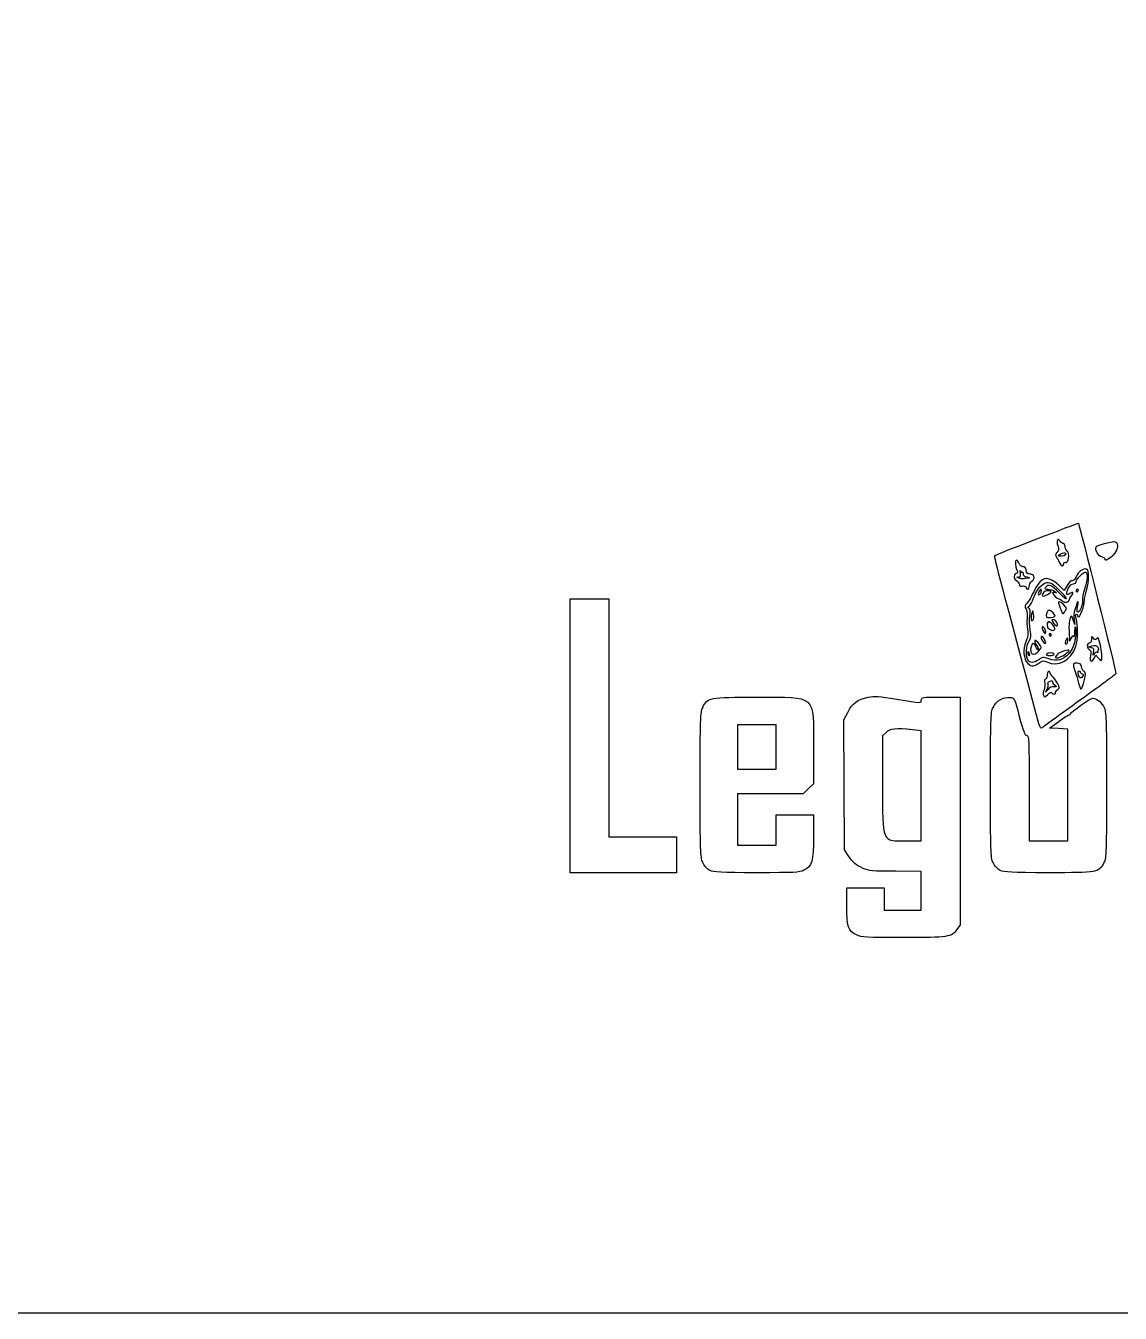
# Model space of a CAD drawing. Extents: x -1 to 1702, y -1 to 1135.
# Drawn here: x 1276.4 to 1466.4, y -1.3 to 222.2 of the extents above; entities that cross this region are included whole.
import ezdxf

# ---------------------------------------------------------------- set-up
doc = ezdxf.new("R2010")
doc.units = 0
doc.layers.get('0').update_dxf_attribs({"linetype": 'CONTINUOUS'})

msp = doc.modelspace()

# ---------------------------------------------------------------- linework, layer by layer
at = {"color": 7}
for points in [[(-1.300459, 1135.300309), (1702.300343, 1135.300309), (1702.300343, -1.300509), (-1.300459, -1.300509)], [(-1.300459, 850.558845), (1702.300343, 850.558845), (1702.300343, -1.300506), (-1.300459, -1.300506)], [(1456.015384, 130.451807)], [(1456.611334, 128.79097)], [(1463.811333, 129.61252)], [(1452.681409, 123.750595)], [(1459.131333, 124.118545)], [(1370.931336, 98.918373), (1370.931336, 122.678395), (1374.291336, 122.678395), (1377.651336, 122.678395), (1377.651336, 102.038395), (1377.651336, 81.398373), (1383.531336, 81.398373), (1389.411335, 81.398373), (1389.411335, 78.278374), (1389.411335, 75.158374), (1380.171336, 75.158374), (1370.931336, 75.158374)], [(1457.091334, 120.999145)], [(1455.105784, 119.66677)], [(1453.487659, 116.978545)], [(1454.451334, 116.438545)], [(1453.491334, 115.134295)], [(1457.327659, 115.552645)], [(1450.698109, 113.198545)], [(1452.274384, 113.660395)], [(1454.931334, 113.078545)], [(1456.911334, 113.126545)], [(1461.797808, 113.393245)], [(1459.368333, 109.090645)], [(1460.179908, 108.445045)], [(1406.691335, 96.998373), (1406.691335, 100.838395), (1403.331335, 100.838395), (1399.971335, 100.838395), (1399.971335, 96.998373), (1399.971335, 93.158373), (1403.331335, 93.158373), (1406.691335, 93.158373)], [(1452.312484, 101.00092)]]:
    msp.add_lwpolyline(points, close=True, dxfattribs=at)
for points in [[(1448.809609, 126.294445), (1448.811334, 126.294445)], [(1450.611184, 124.86007), (1450.611334, 124.86007)], [(1453.801909, 123.458545), (1453.801609, 123.458545)], [(1457.205709, 125.020045), (1456.695109, 124.12147), (1456.033609, 124.81192)], [(1451.377984, 119.98162), (1451.257159, 120.613795), (1451.045584, 120.04177)], [(1451.377759, 119.98162), (1451.377984, 119.98162)], [(1455.403384, 118.613095), (1455.403534, 118.613095)], [(1458.405709, 119.09512), (1458.525634, 118.238695), (1458.267784, 119.071945)], [(1455.062284, 117.417745), (1455.062284, 117.416245)], [(1450.379659, 112.102645), (1450.379809, 112.10287)], [(1461.915783, 112.404145), (1462.197033, 112.929745), (1462.626858, 112.39897)], [(1461.916908, 112.404145), (1461.915783, 112.404145)], [(1452.476584, 111.65302), (1452.479959, 111.65302)], [(1435.252009, 105.640645), (1438.612009, 105.640645), (1438.612009, 85.876098), (1438.612009, 66.111574), (1438.063684, 65.296099)], [(1453.895209, 106.98892), (1453.459084, 106.478695), (1453.733734, 107.037445)], [(1454.560159, 106.376995), (1454.560159, 106.37677)], [(1419.20021, 78.160624), (1418.571335, 79.120624), (1418.503085, 90.400623), (1418.434835, 101.680645), (1419.103385, 103.00042)], [(1450.611334, 89.780748), (1450.611334, 80.678374), (1453.971334, 80.678374), (1457.331334, 80.678374), (1457.331334, 90.387423), (1457.331334, 100.096398), (1455.725659, 100.167648), (1454.120059, 100.238898), (1455.763234, 101.43892)], [(1425.760459, 99.529248), (1425.171334, 98.940198), (1425.171334, 90.582648)], [(1431.891334, 90.244173), (1431.891334, 99.809973), (1430.416159, 99.964173)], [(1413.17096, 96.867048), (1413.171335, 90.615798), (1412.26121, 89.727048), (1411.351085, 88.838373), (1405.66121, 88.838373), (1399.971335, 88.838373), (1399.971335, 84.398373), (1399.971335, 79.958374), (1403.331335, 79.958374), (1406.691335, 79.958374), (1406.691335, 82.598373), (1406.691335, 85.238373), (1409.931335, 85.238373), (1413.171335, 85.238373), (1413.170885, 81.458373)], [(1429.431334, 80.693599), (1431.891334, 80.678599), (1431.891334, 90.244173)], [(1395.199085, 75.569374), (1395.199235, 75.569374)], [(1418.931335, 69.510649), (1418.931335, 72.518374), (1422.171335, 72.518374), (1425.411334, 72.518374), (1425.411334, 70.598374), (1425.411334, 68.678374), (1428.651334, 68.678374), (1431.891334, 68.678374), (1431.891334, 72.038374), (1431.891334, 75.398374), (1427.391334, 75.405874)], [(1445.599234, 75.569899), (1445.599234, 75.569374)], [(1420.66301, 64.358224), (1420.662335, 64.355974)]]:
    msp.add_lwpolyline(points, dxfattribs=at)
for points in [[(1444.627459, 130.199245), (1444.881784, 130.41532), (1459.074783, 135.895194), (1459.159908, 135.810129)], [(1459.159908, 135.810129), (1459.318683, 135.651347), (1465.749333, 109.891045), (1465.677858, 109.700245)], [(1455.997384, 132.698125), (1455.540934, 133.32241), (1455.295234, 132.874427), (1455.581884, 131.94046)], [(1455.581884, 131.94046), (1455.786259, 131.274565), (1455.761059, 131.051072), (1455.446134, 130.736162)], [(1456.577809, 132.278507), (1456.427359, 132.278507), (1456.166209, 132.467335), (1455.997384, 132.698125)], [(1456.851334, 131.764967), (1456.851334, 132.04741), (1456.728259, 132.278507), (1456.577809, 132.278507)], [(1462.220808, 131.685512), (1462.280808, 131.841835), (1463.058408, 132.15274), (1463.948883, 132.376412)], [(1463.948883, 132.376412), (1465.262733, 132.70645), (1465.605183, 132.724232), (1465.765908, 132.470792)], [(1465.765908, 132.470792), (1466.169108, 131.835107), (1465.948608, 131.071772), (1465.123308, 130.246495)], [(1452.312484, 101.00092), (1446.114709, 124.04062), (1444.518259, 130.106395), (1444.627459, 130.199245)], [(1455.446134, 130.736162), (1455.131134, 130.421132), (1455.114409, 130.27252), (1455.355984, 129.93397)], [(1455.355984, 129.93397), (1455.519034, 129.70552), (1455.757534, 129.275545), (1455.885934, 128.978545)], [(1456.191334, 130.118545), (1455.593434, 130.118545), (1455.584059, 130.136545), (1456.015384, 130.451807)], [(1456.015384, 130.451807), (1456.266109, 130.635122), (1456.610134, 130.731805), (1456.779934, 130.66666)], [(1456.779934, 130.66666), (1457.270509, 130.478395), (1456.884034, 130.118545), (1456.191334, 130.118545)], [(1457.231359, 130.973567), (1457.022334, 131.126387), (1456.851334, 131.482517), (1456.851334, 131.764967)], [(1456.941934, 129.01657), (1457.461909, 128.81707), (1457.727184, 130.61098), (1457.231359, 130.973567)], [(1463.202858, 129.979195), (1462.589508, 130.13317), (1462.010883, 131.138462), (1462.220808, 131.685512)], [(1463.811333, 129.61252), (1463.811333, 129.730195), (1463.537508, 129.895195), (1463.202858, 129.979195)], [(1465.123308, 130.246495), (1464.294033, 129.41722), (1463.811333, 129.18397), (1463.811333, 129.61252)], [(1448.412784, 129.398545), (1448.129134, 129.398545), (1448.161834, 128.25937), (1448.461534, 127.699195)], [(1448.461534, 127.699195), (1448.655334, 127.337095), (1448.628184, 127.199245), (1448.341534, 127.089295)], [(1448.876734, 128.82247), (1448.732359, 129.13927), (1448.523634, 129.398545), (1448.412784, 129.398545)], [(1449.575284, 128.28247), (1449.325384, 128.26222), (1449.027109, 128.492395), (1448.876734, 128.82247)], [(1449.087109, 127.178545), (1449.012034, 127.541545), (1449.009559, 127.70287), (1449.079609, 127.537045)], [(1449.079609, 127.537045), (1449.151609, 127.37122), (1449.297184, 127.28902), (1449.403009, 127.35442)], [(1449.403009, 127.35442), (1449.508834, 127.41967), (1449.580609, 127.28917), (1449.562534, 127.06417)], [(1450.087309, 127.658545), (1450.033309, 128.125645), (1449.883909, 128.30797), (1449.575284, 128.28247)], [(1450.721584, 126.998545), (1450.290859, 126.998545), (1450.145884, 127.14937), (1450.087309, 127.658545)], [(1455.885934, 128.978545), (1456.148359, 128.371645), (1456.611334, 128.251945), (1456.611334, 128.79097)], [(1456.611334, 128.79097), (1456.611334, 128.991745), (1456.753609, 129.08887), (1456.941934, 129.01657)], [(1458.771183, 125.702395), (1458.771183, 126.17377), (1460.177433, 127.527895), (1460.475558, 127.34362)], [(1460.566083, 127.872595), (1460.041683, 128.07382), (1459.129983, 127.39267), (1458.774183, 126.53377)], [(1460.573583, 124.216795), (1461.050583, 125.789395), (1461.048258, 127.688695), (1460.566083, 127.872595)], [(1448.341534, 127.089295), (1447.815859, 126.887545), (1447.882534, 126.10282), (1448.451184, 125.798545)], [(1448.811334, 126.294445), (1448.370559, 126.469195), (1448.367784, 126.486145), (1448.777584, 126.50167)], [(1448.451184, 125.798545), (1448.715184, 125.657245), (1448.931184, 125.37082), (1448.931184, 125.162095)], [(1448.777584, 126.50167), (1449.135034, 126.51517), (1449.196459, 126.649645), (1449.087109, 127.178545)], [(1449.649609, 126.172945), (1449.451609, 126.134695), (1449.073609, 126.189445), (1448.809609, 126.294445)], [(1448.931184, 125.162095), (1448.931184, 124.896895), (1449.080284, 124.82152), (1449.425884, 124.911895)], [(1449.562534, 127.06417), (1449.540784, 126.792895), (1449.772159, 126.60112), (1450.249609, 126.495145)], [(1450.489609, 126.28852), (1450.225609, 126.26302), (1449.847609, 126.21082), (1449.649609, 126.172945)], [(1450.249609, 126.495145), (1450.743559, 126.385495), (1450.818934, 126.32062), (1450.489609, 126.28852)], [(1450.611334, 124.86007), (1450.611334, 125.135845), (1450.833934, 125.54182), (1451.106034, 125.76217)], [(1451.106034, 125.76217), (1451.729134, 126.266695), (1451.501659, 126.998545), (1450.721584, 126.998545)], [(1451.312659, 122.678695), (1451.815909, 124.219945), (1452.827284, 125.43052), (1453.681384, 125.51392)], [(1454.576734, 125.93077), (1453.272034, 126.63337), (1452.508609, 126.149545), (1451.398834, 123.916945)], [(1455.817759, 123.763795), (1454.497234, 125.127145), (1453.999834, 125.33137), (1453.491334, 124.718695)], [(1453.681384, 125.51392), (1454.340709, 125.57842), (1454.642959, 125.398345), (1455.771784, 124.269595)], [(1456.033609, 124.81192), (1455.669709, 125.19172), (1455.014134, 125.695195), (1454.576734, 125.93077)], [(1458.091534, 125.85517), (1457.870734, 125.89267), (1457.506159, 125.54887), (1457.205709, 125.020045)], [(1457.404309, 124.481695), (1457.665234, 125.02897), (1457.970934, 125.318695), (1458.287284, 125.318695)], [(1458.774183, 126.53377), (1458.589008, 126.086695), (1458.317659, 125.81692), (1458.091534, 125.85517)], [(1458.287284, 125.318695), (1458.570709, 125.318695), (1458.771183, 125.47762), (1458.771183, 125.702395)], [(1460.475558, 127.34362), (1460.829108, 127.125145), (1460.721933, 125.874745), (1460.222733, 124.392895)], [(1449.425884, 124.911895), (1449.728659, 124.991095), (1449.971359, 124.911895), (1450.051534, 124.69987)], [(1450.051534, 124.69987), (1450.248709, 124.18612), (1450.611184, 124.289845), (1450.611184, 124.86007)], [(1451.398834, 123.916945), (1450.897834, 122.90902), (1450.330234, 121.95997), (1450.137484, 121.80787)], [(1452.347434, 124.025695), (1452.168034, 123.632095), (1452.151909, 123.398545), (1452.303934, 123.398545)], [(1452.303934, 123.398545), (1452.437284, 123.398545), (1452.607159, 123.556945), (1452.681409, 123.750595)], [(1452.681484, 123.750595), (1452.934234, 124.40917), (1452.634984, 124.655995), (1452.347434, 124.025695)], [(1453.011634, 123.638545), (1452.714109, 123.08257), (1452.900859, 123.040045), (1453.801909, 123.458545)], [(1453.860109, 124.118545), (1453.514134, 124.118545), (1453.161859, 123.919195), (1453.011634, 123.638545)], [(1453.491334, 124.718695), (1453.237309, 124.41262), (1453.297909, 124.358695), (1453.896109, 124.358695)], [(1453.801609, 123.458545), (1454.608984, 123.83347), (1454.634034, 124.118545), (1453.860109, 124.118545)], [(1453.896109, 124.358695), (1454.283034, 124.358695), (1454.809234, 124.196395), (1455.065434, 123.998095)], [(1455.111184, 123.783745), (1454.880184, 123.86422), (1454.691184, 123.827245), (1454.691184, 123.701545)], [(1454.691184, 123.701545), (1454.691184, 123.42907), (1455.483484, 122.678695), (1455.771184, 122.678695)], [(1455.065434, 123.998095), (1455.453784, 123.697495), (1455.461434, 123.66187), (1455.111184, 123.783745)], [(1455.771784, 124.269595), (1456.497559, 123.54382), (1457.091334, 122.837245), (1457.091334, 122.699395)], [(1457.091334, 122.699395), (1457.091334, 122.56162), (1456.518259, 123.04057), (1455.817759, 123.763795)], [(1457.691184, 123.638695), (1457.107159, 123.15397), (1456.967209, 123.565195), (1457.404309, 124.481695)], [(1457.571184, 122.505445), (1457.571184, 122.64592), (1457.750509, 122.959045), (1457.969734, 123.20122)], [(1457.969734, 123.20122), (1458.445684, 123.727195), (1458.221659, 124.078945), (1457.691184, 123.638695)], [(1459.025508, 124.358545), (1458.885708, 124.358545), (1458.771333, 124.250545), (1458.771333, 124.118545)], [(1458.771333, 124.118545), (1458.771333, 123.986545), (1458.818583, 123.878545), (1458.877158, 123.878545)], [(1458.877158, 123.878545), (1458.935658, 123.878545), (1459.049733, 123.986545), (1459.131333, 124.118545)], [(1459.131333, 124.118545), (1459.212933, 124.250545), (1459.165083, 124.358545), (1459.025508, 124.358545)], [(1460.222733, 124.392895), (1459.965033, 123.62812), (1459.811358, 122.78392), (1459.881183, 122.51692)], [(1460.213583, 122.421445), (1460.213583, 122.760895), (1460.377008, 123.56887), (1460.573583, 124.216795)], [(1450.137484, 121.80787), (1449.849634, 121.580695), (1449.839059, 121.41697), (1450.078234, 120.89197)], [(1450.078234, 120.89197), (1450.238434, 120.540445), (1450.310884, 119.853595), (1450.239334, 119.36572)], [(1450.560634, 121.06807), (1450.326034, 121.15567), (1450.346359, 121.262695), (1450.644859, 121.51117)], [(1450.721134, 119.595595), (1450.830559, 120.59332), (1450.787884, 120.983095), (1450.560634, 121.06807)], [(1450.644859, 121.51117), (1450.861309, 121.69132), (1451.161759, 122.216695), (1451.312659, 122.678695)], [(1454.105734, 120.758545), (1453.769284, 120.758545), (1453.428559, 119.854195), (1453.637584, 119.515945)], [(1455.105784, 119.66677), (1455.266059, 119.786545), (1454.375659, 120.758545), (1454.105734, 120.758545)], [(1455.856309, 122.198545), (1455.707359, 122.198545), (1455.671284, 122.022595), (1455.770209, 121.778545)], [(1455.770209, 121.778545), (1455.863809, 121.547545), (1456.053709, 121.04497), (1456.192159, 120.66172)], [(1455.771184, 122.678695), (1455.882409, 122.678695), (1456.155259, 122.51407), (1456.377559, 122.31292)], [(1457.091334, 120.999145), (1457.091334, 121.258645), (1456.123534, 122.198545), (1455.856309, 122.198545)], [(1456.377559, 122.31292), (1456.796809, 121.933495), (1457.571184, 122.058445), (1457.571184, 122.505445)], [(1456.767634, 120.407545), (1456.945684, 120.65107), (1457.091334, 120.917245), (1457.091334, 120.999145)], [(1458.549634, 120.77512), (1458.404509, 120.32212), (1458.339784, 119.56612), (1458.405709, 119.09512)], [(1458.917958, 121.933045), (1458.860208, 121.749145), (1458.694758, 121.228045), (1458.549634, 120.77512)], [(1459.634658, 121.137895), (1459.184508, 120.060445), (1458.706533, 120.176545), (1459.024758, 121.28602)], [(1459.024758, 121.28602), (1459.233858, 122.01502), (1459.133583, 122.62267), (1458.917958, 121.933045)], [(1459.228383, 119.558695), (1459.505208, 119.558695), (1460.210133, 121.607095), (1460.213583, 122.421445)], [(1459.881183, 122.51692), (1459.950933, 122.249995), (1459.839933, 121.629445), (1459.634658, 121.137895)], [(1450.239334, 119.36572), (1450.168084, 118.877845), (1450.200334, 117.992695), (1450.311334, 117.398695)], [(1450.812184, 117.192295), (1450.680259, 117.76777), (1450.639234, 118.84927), (1450.721134, 119.595595)], [(1451.045584, 120.04177), (1450.792834, 119.35867), (1451.005084, 118.55017), (1451.308009, 119.040745)], [(1451.308009, 119.040745), (1451.412934, 119.21062), (1451.444434, 119.633995), (1451.377759, 119.98162)], [(1453.936459, 118.696945), (1453.579459, 118.47637), (1453.714609, 117.672145), (1454.151334, 117.417745)], [(1453.637584, 119.515945), (1453.734334, 119.359495), (1454.847634, 119.473945), (1455.105784, 119.66677)], [(1455.062284, 117.416245), (1455.251434, 117.72232), (1454.233309, 118.880395), (1453.936459, 118.696945)], [(1454.797384, 119.078545), (1454.490559, 119.078545), (1454.495434, 118.99432), (1454.831884, 118.48057)], [(1455.403534, 118.613095), (1455.266509, 118.86907), (1454.993734, 119.078545), (1454.797384, 119.078545)], [(1454.831884, 118.48057), (1455.283459, 117.79147), (1455.781309, 117.906895), (1455.403384, 118.613095)], [(1456.192159, 120.66172), (1456.428709, 120.00712), (1456.463584, 119.99167), (1456.767634, 120.407545)], [(1457.807809, 119.54407), (1457.546434, 119.07712), (1457.483284, 118.335445), (1457.553334, 116.558695)], [(1458.267784, 119.071945), (1458.070984, 119.70772), (1457.962009, 119.81962), (1457.807809, 119.54407)], [(1458.787683, 119.26027), (1458.650058, 119.74027), (1458.650058, 120.038695), (1458.787683, 120.038695)], [(1458.738183, 114.49447), (1459.068033, 115.479745), (1459.096383, 118.185295), (1458.787683, 119.26027)], [(1458.787683, 120.038695), (1458.910533, 120.038695), (1459.010958, 119.930695), (1459.010958, 119.798695)], [(1459.010958, 119.798695), (1459.010958, 119.666695), (1459.108833, 119.558695), (1459.228383, 119.558695)], [(1450.311334, 117.398695), (1450.471984, 116.540995), (1450.418884, 116.10127), (1450.053634, 115.262695)], [(1450.592659, 115.392295), (1450.980934, 116.029045), (1451.014984, 116.30812), (1450.812184, 117.192295)], [(1453.242859, 115.734295), (1452.873709, 116.424145), (1452.493759, 116.30362), (1452.814984, 115.598545)], [(1452.884959, 117.83212), (1452.801034, 117.74827), (1452.852709, 117.454345), (1453.000309, 117.179095)], [(1453.487659, 116.978545), (1453.480159, 117.41602), (1453.062859, 118.01002), (1452.884959, 117.83212)], [(1453.000309, 117.179095), (1453.303159, 116.613145), (1453.493059, 116.534995), (1453.487659, 116.978545)], [(1454.197159, 116.678545), (1454.057359, 116.678545), (1454.009734, 116.570545), (1454.091334, 116.438545)], [(1454.091334, 116.438545), (1454.172934, 116.306545), (1454.287309, 116.198545), (1454.345509, 116.198545)], [(1454.151334, 117.417745), (1454.694334, 117.10147), (1454.867584, 117.10117), (1455.062284, 117.417745)], [(1454.451334, 116.438545), (1454.451334, 116.570545), (1454.336959, 116.678545), (1454.197159, 116.678545)], [(1454.345509, 116.198545), (1454.404009, 116.198545), (1454.451334, 116.306545), (1454.451334, 116.438545)], [(1458.705258, 117.452245), (1458.872208, 116.102995), (1458.316009, 114.083695), (1457.531434, 113.19007)], [(1457.553334, 116.558695), (1457.608084, 115.166695), (1457.620834, 115.141945), (1457.918134, 115.81642)], [(1457.918134, 115.81642), (1458.128434, 116.29297), (1458.268384, 116.407045), (1458.359659, 116.17642)], [(1458.359659, 116.17642), (1458.433159, 115.990645), (1458.519109, 116.378695), (1458.550684, 117.038695)], [(1458.550684, 117.038695), (1458.594933, 117.96457), (1458.630258, 118.05907), (1458.705258, 117.452245)], [(1461.739308, 115.90687), (1461.458133, 116.276995), (1461.425808, 116.25187), (1461.418983, 115.658545)], [(1450.053634, 115.262695), (1449.467134, 113.916295), (1449.606634, 112.32907), (1450.384084, 111.50152)], [(1450.379809, 112.10287), (1449.978934, 112.851895), (1450.090009, 114.567895), (1450.592659, 115.392295)], [(1450.950034, 114.398995), (1450.619509, 113.08222), (1451.348959, 112.675345), (1452.274384, 113.660395)], [(1451.781784, 114.367495), (1451.420884, 115.159645), (1451.143534, 115.170145), (1450.950034, 114.398995)], [(1452.376159, 114.852895), (1451.636059, 115.868695), (1451.234809, 115.58572), (1451.955784, 114.55642)], [(1452.204784, 113.87197), (1452.130534, 113.79772), (1451.939959, 114.02047), (1451.781784, 114.367495)], [(1451.955784, 114.55642), (1452.167284, 114.25447), (1452.279334, 113.94652), (1452.204784, 113.87197)], [(1452.274384, 113.660395), (1452.812209, 114.232945), (1452.813859, 114.252145), (1452.376159, 114.852895)], [(1452.814984, 115.598545), (1453.057009, 115.067395), (1453.491334, 114.76927), (1453.491334, 115.134295)], [(1453.491334, 115.134295), (1453.491334, 115.209295), (1453.379509, 115.478995), (1453.242859, 115.734295)], [(1453.679959, 111.741445), (1455.598909, 110.74042), (1457.900734, 111.99322), (1458.738183, 114.49447)], [(1457.091334, 115.718545), (1456.785784, 115.24567), (1456.785784, 114.689695), (1457.091334, 114.878545)], [(1457.327659, 115.552645), (1457.327659, 115.980145), (1457.280409, 116.011195), (1457.091334, 115.718545)], [(1457.091334, 114.878545), (1457.223334, 114.96007), (1457.329684, 115.263445), (1457.327659, 115.552645)], [(1461.051333, 114.998545), (1460.582208, 114.998545), (1460.581158, 114.065695), (1461.051333, 113.88577)], [(1461.382833, 114.216445), (1460.827533, 114.361645), (1460.830383, 114.36907), (1461.513858, 114.551845)], [(1461.418983, 115.658545), (1461.411483, 115.235245), (1461.282183, 114.998545), (1461.051333, 114.998545)], [(1461.797733, 113.393245), (1461.927108, 113.963545), (1461.862983, 114.090895), (1461.382833, 114.216445)], [(1461.513858, 114.551845), (1462.046808, 114.69442), (1462.284708, 114.64132), (1462.515333, 114.328645)], [(1462.323783, 115.766995), (1462.121433, 115.564645), (1461.972183, 115.600345), (1461.739308, 115.90687)], [(1462.988733, 114.638545), (1462.654158, 115.995745), (1462.616433, 116.059645), (1462.323783, 115.766995)], [(1462.515333, 114.328645), (1462.682508, 114.10192), (1462.717308, 113.882545), (1462.593033, 113.837995)], [(1463.163183, 112.05337), (1463.306058, 112.301695), (1463.208183, 113.747245), (1462.988733, 114.638545)], [(1450.465684, 113.558545), (1450.413934, 113.558545), (1450.371334, 113.396545), (1450.371334, 113.198545)], [(1450.371334, 113.198545), (1450.371334, 113.000545), (1450.475959, 112.838545), (1450.603834, 112.838545)], [(1452.267859, 112.139395), (1451.421109, 111.513295), (1450.702609, 111.49942), (1450.379659, 112.102645)], [(1450.698109, 113.198545), (1450.622134, 113.396545), (1450.517509, 113.558545), (1450.465684, 113.558545)], [(1450.603834, 112.838545), (1450.731634, 112.838545), (1450.774084, 113.000545), (1450.698109, 113.198545)], [(1454.031409, 112.27132), (1452.998134, 112.62217), (1452.912109, 112.61572), (1452.267859, 112.139395)], [(1452.479959, 111.65302), (1452.968434, 112.03432), (1453.099909, 112.04407), (1453.679959, 111.741445)], [(1453.611334, 113.078545), (1453.524784, 112.93852), (1453.768834, 112.838545), (1454.197159, 112.838545)], [(1454.345509, 113.318545), (1454.023309, 113.318545), (1453.692934, 113.210545), (1453.611334, 113.078545)], [(1457.531434, 113.19007), (1456.562059, 112.08607), (1455.442684, 111.79222), (1454.031409, 112.27132)], [(1454.197159, 112.838545), (1454.600959, 112.838545), (1454.931334, 112.946545), (1454.931334, 113.078545)], [(1454.931334, 113.078545), (1454.931334, 113.210545), (1454.667709, 113.318545), (1454.345509, 113.318545)], [(1455.591334, 113.134795), (1454.556934, 112.22227), (1455.618334, 112.21567), (1456.911334, 113.126545)], [(1457.571334, 113.714095), (1457.571334, 113.956495), (1456.002484, 113.49742), (1455.591334, 113.134795)], [(1456.911334, 113.126545), (1457.274334, 113.382145), (1457.571334, 113.646595), (1457.571334, 113.714095)], [(1461.051333, 113.88577), (1461.323058, 113.78152), (1461.373833, 113.52112), (1461.260658, 112.81327)], [(1461.260658, 112.81327), (1461.093033, 111.764995), (1461.454308, 111.53977), (1461.916908, 112.404145)], [(1461.902883, 113.14357), (1461.693033, 112.79797), (1461.673458, 112.844695), (1461.797808, 113.393245)], [(1462.423233, 113.406445), (1462.278933, 113.49562), (1462.044783, 113.377195), (1461.902883, 113.14357)], [(1462.527033, 113.500945), (1462.617558, 113.354395), (1462.572783, 113.313895), (1462.423233, 113.406445)], [(1462.593033, 113.837995), (1462.469433, 113.793745), (1462.439733, 113.64202), (1462.527033, 113.500945)], [(1462.626858, 112.39897), (1462.863258, 112.10707), (1463.104533, 111.95152), (1463.163183, 112.05337)], [(1450.384084, 111.50152), (1450.987009, 110.85982), (1451.508934, 110.897545), (1452.476584, 111.65302)], [(1453.971334, 110.078995), (1453.839334, 109.997395), (1453.731334, 109.66702), (1453.731334, 109.34482)], [(1454.211334, 109.97317), (1454.211334, 110.112895), (1454.103334, 110.16052), (1453.971334, 110.078995)], [(1454.631334, 109.283245), (1454.400334, 109.522945), (1454.211334, 109.83337), (1454.211334, 109.97317)], [(1458.951408, 111.56002), (1458.240409, 111.61402), (1458.136084, 111.33952), (1458.506434, 110.389945)], [(1458.506434, 110.389945), (1458.624633, 110.086795), (1458.853383, 109.352695), (1459.014708, 108.758695)], [(1459.694733, 110.923795), (1459.631733, 111.367495), (1459.450833, 111.522295), (1458.951408, 111.56002)], [(1459.368258, 109.090645), (1459.062858, 109.43617), (1459.000758, 110.198695), (1459.278033, 110.198695)], [(1459.278033, 110.198695), (1459.395333, 110.198695), (1459.491333, 110.09857), (1459.491333, 109.976245)], [(1465.677858, 109.700245), (1465.641108, 109.60267), (1462.803333, 107.50177), (1459.371333, 105.03157)], [(1459.491333, 109.976245), (1459.491333, 109.853995), (1459.646058, 109.718995), (1459.835208, 109.676245)], [(1460.137833, 110.07442), (1459.939983, 110.219095), (1459.740558, 110.60137), (1459.694733, 110.923795)], [(1459.835208, 109.676245), (1460.109108, 109.614745), (1460.120658, 109.519645), (1459.892208, 109.210645)], [(1460.179833, 108.445045), (1460.455683, 109.63147), (1460.450133, 109.84597), (1460.137833, 110.07442)], [(1453.318384, 108.115495), (1453.385884, 107.76157), (1453.330384, 107.228395), (1453.194784, 106.930795)], [(1453.463359, 108.758995), (1453.302109, 108.758995), (1453.244359, 108.50272), (1453.318384, 108.115495)], [(1453.731334, 109.34482), (1453.731334, 109.02262), (1453.610734, 108.758995), (1453.463359, 108.758995)], [(1453.733734, 107.037445), (1453.884709, 107.34472), (1453.952809, 107.740795), (1453.885009, 107.91757)], [(1453.885009, 107.91757), (1453.816759, 108.094345), (1453.925509, 108.30187), (1454.126134, 108.37882)], [(1454.906509, 107.44642), (1454.566759, 107.47792), (1454.152834, 107.290345), (1453.895209, 106.98892)], [(1454.126134, 108.37882), (1454.630359, 108.57232), (1454.691334, 108.55792), (1454.691334, 108.24517)], [(1455.506884, 108.046045), (1455.256309, 108.486895), (1454.862334, 109.04362), (1454.631334, 109.283245)], [(1454.691334, 108.24517), (1454.691334, 108.09472), (1454.869159, 107.841595), (1455.086509, 107.68267)], [(1455.086509, 107.68267), (1455.432334, 107.42977), (1455.409834, 107.400295), (1454.906509, 107.44642)], [(1455.566884, 106.95532), (1455.932059, 107.22232), (1455.927409, 107.30617), (1455.506884, 108.046045)], [(1459.014708, 108.758695), (1459.176033, 108.164695), (1459.345908, 107.543695), (1459.392183, 107.378695)], [(1459.892208, 109.210645), (1459.684758, 108.93007), (1459.539708, 108.896845), (1459.368333, 109.090645)], [(1459.392183, 107.378695), (1459.573908, 106.73092), (1459.876683, 107.14072), (1460.179908, 108.445045)], [(1393.946135, 103.85662), (1394.730635, 105.583795), (1395.01976, 105.63847), (1403.367635, 105.63802)], [(1403.367635, 105.63802), (1413.789335, 105.637495), (1413.170435, 106.19122), (1413.17096, 96.867048)], [(1419.103385, 103.00042), (1419.889685, 104.55247), (1420.85156, 105.266845), (1422.660485, 105.64237)], [(1422.660485, 105.64237), (1423.775209, 105.87382), (1424.479084, 105.824695), (1427.625709, 105.295945)], [(1427.625709, 105.295945), (1432.022809, 104.557045), (1431.892009, 104.561245), (1431.892009, 105.160645)], [(1431.892009, 105.160645), (1431.892009, 105.61777), (1432.051984, 105.640645), (1435.252009, 105.640645)], [(1444.346134, 103.85662), (1444.856659, 104.980645), (1446.098884, 105.71227), (1447.294459, 105.59302)], [(1447.294459, 105.59302), (1448.042659, 105.51877), (1448.043709, 105.516295), (1448.907259, 102.28132)], [(1453.194784, 106.930795), (1453.059184, 106.63312), (1453.019284, 106.204495), (1453.106059, 105.978295)], [(1453.106059, 105.978295), (1453.249084, 105.60562), (1453.317184, 105.61717), (1453.832284, 106.10107)], [(1453.832284, 106.10107), (1454.196409, 106.443145), (1454.458009, 106.542295), (1454.560159, 106.376995)], [(1454.560159, 106.37677), (1454.770834, 106.035895), (1455.171334, 106.04602), (1455.171334, 106.39252)], [(1455.171334, 106.39252), (1455.171334, 106.54297), (1455.349309, 106.796245), (1455.566884, 106.95532)], [(1457.811334, 102.729445), (1457.811334, 103.07017), (1461.253683, 105.489445), (1461.695133, 105.458995)], [(1461.695133, 105.458995), (1462.444533, 105.407245), (1463.288358, 104.65597), (1463.671008, 103.699795)], [(1393.50191, 90.398373), (1393.50191, 102.031645), (1393.53191, 102.94477), (1393.946135, 103.85662)], [(1443.901909, 90.398373), (1443.901909, 102.031645), (1443.931909, 102.94477), (1444.346134, 103.85662)], [(1459.371333, 105.03157), (1455.939334, 102.561445), (1453.002634, 100.43752), (1452.845359, 100.311723)], [(1463.671008, 103.699795), (1464.001233, 102.87442), (1464.050658, 101.11342), (1464.046083, 90.334023)], [(1448.907259, 102.28132), (1449.566134, 99.812898), (1449.871084, 99.025173), (1450.191334, 98.963748)], [(1452.845359, 100.311723), (1452.639409, 100.147098), (1452.490309, 100.340223), (1452.312484, 101.00092)], [(1455.763234, 101.43892), (1456.666909, 102.09892), (1457.497459, 102.61192), (1457.608834, 102.57892)], [(1457.608834, 102.57892), (1457.720209, 102.54592), (1457.811334, 102.61342), (1457.811334, 102.729445)], [(1430.416159, 99.964173), (1427.468584, 100.272273), (1426.403959, 100.172823), (1425.760459, 99.529248)], [(1450.191334, 98.963748), (1450.582534, 98.888673), (1450.611334, 98.259048), (1450.611334, 89.780748)], [(1393.944485, 76.943899), (1393.53251, 77.850949), (1393.50191, 78.782074), (1393.50191, 90.398373)], [(1425.171334, 90.582648), (1425.171334, 80.149849), (1424.925109, 80.721424), (1429.431334, 80.693599)], [(1444.344484, 76.943899), (1443.932509, 77.850949), (1443.901909, 78.782074), (1443.901909, 90.398373)], [(1464.046083, 90.334023), (1464.038583, 78.770449), (1464.010083, 77.851774), (1463.596533, 76.940674)], [(1413.170885, 81.458373), (1413.17036, 77.130799), (1412.93276, 76.298899), (1411.49126, 75.578749)], [(1395.199235, 75.569374), (1394.67251, 75.828799), (1394.23151, 76.311949), (1393.944485, 76.943899)], [(1421.815685, 75.899074), (1420.50386, 76.494124), (1420.014935, 76.916899), (1419.20021, 78.160624)], [(1445.599234, 75.569374), (1445.072509, 75.828799), (1444.631509, 76.311949), (1444.344484, 76.943899)], [(1463.596533, 76.940674), (1462.808433, 75.205549), (1462.550358, 75.158074), (1453.935034, 75.164374)], [(1403.33126, 75.164224), (1396.990385, 75.171724), (1395.902585, 75.222724), (1395.199085, 75.569374)], [(1411.49126, 75.578749), (1410.74591, 75.206374), (1409.82641, 75.159649), (1403.33126, 75.164224)], [(1427.391334, 75.405874), (1423.38656, 75.413374), (1422.772985, 75.465124), (1421.815685, 75.899074)], [(1453.935034, 75.164374), (1447.404559, 75.171874), (1446.304159, 75.222874), (1445.599234, 75.569899)], [(1420.662335, 64.355974), (1419.190535, 65.023924), (1418.931335, 65.795824), (1418.931335, 69.510649)], [(1438.063684, 65.296099), (1437.187609, 63.993124), (1436.625559, 63.908599), (1428.772009, 63.899449)], [(1428.772009, 63.899449), (1422.259685, 63.891949), (1421.60951, 63.928699), (1420.66301, 64.358224)]]:
    msp.add_open_spline(points, degree=3, dxfattribs=at)

doc.saveas('drawing.dxf')
